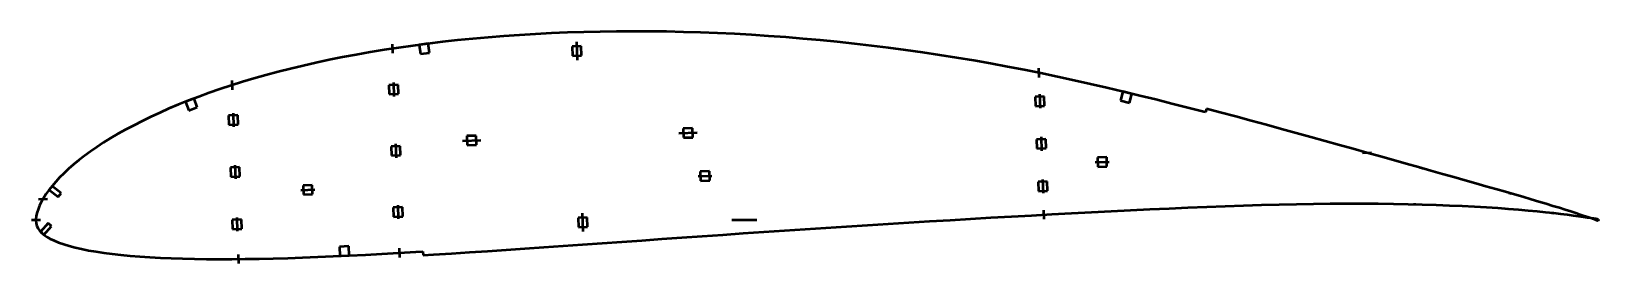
# Model space of a CAD drawing. Header units: metres. Extents: x -238 to 442, y -19 to 82.
import ezdxf

# ---------------------------------------------------------------- set-up
doc = ezdxf.new("R2010")
doc.units = ezdxf.units.M
for name, color, linetype, lineweight in [('FoilLayer', 1, 'Continuous', 50), ('StringerLayer', 1, 'Continuous', 50), ('SubLayer', 1, 'Continuous', 50)]:
    doc.layers.add(name, color=color, linetype=linetype, lineweight=lineweight)

msp = doc.modelspace()

# ---------------------------------------------------------------- linework, layer by layer
at = {"layer": 'FoilLayer'}
for p, q in [((8.8, 81.65), (1.69, 81.49)), ((15.96, 81.75), (8.8, 81.65)), ((23.17, 81.8), (15.96, 81.75)), ((30.4, 81.77), (23.17, 81.8)), ((37.67, 81.68), (30.4, 81.77)), ((44.97, 81.51), (37.67, 81.68)), ((-72.45, 75.58), (-78.74, 74.69)), ((-66.07, 76.42), (-72.45, 75.58)), ((-59.61, 77.21), (-66.07, 76.42)), ((-53.07, 77.94), (-59.61, 77.21)), ((-46.47, 78.6), (-53.07, 77.94)), ((-39.8, 79.19), (-46.47, 78.6)), ((-33.03, 79.72), (-39.8, 79.19)), ((-26.2, 80.21), (-33.03, 79.72)), ((-19.31, 80.63), (-26.2, 80.21)), ((-12.36, 80.99), (-19.31, 80.63)), ((-5.37, 81.27), (-12.36, 80.99)), ((1.69, 81.49), (-5.37, 81.27)), ((52.31, 81.29), (44.97, 81.51)), ((59.68, 81), (52.31, 81.29)), ((67.07, 80.66), (59.68, 81)), ((74.47, 80.24), (67.07, 80.66)), ((81.88, 79.76), (74.47, 80.24)), ((89.32, 79.21), (81.88, 79.76)), ((96.76, 78.61), (89.32, 79.21)), ((104.21, 77.94), (96.76, 78.61)), ((111.66, 77.21), (104.21, 77.94)), ((119.11, 76.42), (111.66, 77.21)), ((126.54, 75.56), (119.11, 76.42)), ((133.97, 74.64), (126.54, 75.56)), ((-114.51, 68.17), (-120.11, 66.91)), ((-108.79, 69.39), (-114.51, 68.17)), ((-102.97, 70.56), (-108.79, 69.39)), ((-97.05, 71.68), (-102.97, 70.56)), ((-91.04, 72.74), (-97.05, 71.68)), ((-84.94, 73.75), (-91.04, 72.74)), ((-78.74, 74.69), (-84.94, 73.75)), ((141.39, 73.66), (133.97, 74.64)), ((148.8, 72.61), (141.39, 73.66)), ((156.19, 71.5), (148.8, 72.61)), ((163.56, 70.34), (156.19, 71.5)), ((170.91, 69.11), (163.56, 70.34)), ((178.23, 67.82), (170.91, 69.11)), ((-141.41, 61.35), (-146.44, 59.86)), ((-136.24, 62.82), (-141.41, 61.35)), ((-130.97, 64.24), (-136.24, 62.82)), ((-125.59, 65.61), (-130.97, 64.24)), ((-120.11, 66.91), (-125.59, 65.61)), ((185.53, 66.47), (178.23, 67.82)), ((192.81, 65.07), (185.53, 66.47)), ((200.06, 63.61), (192.81, 65.07)), ((207.28, 62.11), (200.06, 63.61)), ((214.45, 60.55), (207.28, 62.11)), ((-160.83, 55.11), (-165.38, 53.45)), ((-156.16, 56.73), (-160.83, 55.11)), ((-151.36, 58.32), (-156.16, 56.73)), ((-146.44, 59.86), (-151.36, 58.32)), ((221.61, 58.93), (214.45, 60.55)), ((228.74, 57.27), (221.61, 58.93)), ((235.86, 55.58), (228.74, 57.27)), ((242.94, 53.88), (235.86, 55.58)), ((-178.28, 48.29), (-182.3, 46.52)), ((-174.11, 50.03), (-178.28, 48.29)), ((-169.81, 51.76), (-174.11, 50.03)), ((-165.38, 53.45), (-169.81, 51.76)), ((249.98, 52.17), (242.94, 53.88)), ((256.94, 50.43), (249.98, 52.17)), ((263.86, 48.67), (256.94, 50.43)), ((270.72, 46.9), (263.86, 48.67)), ((271.89, 48.19), (271.49, 46.69)), ((277.92, 46.61), (271.89, 48.19)), ((-193.59, 41.03), (-197.07, 39.17)), ((-189.95, 42.88), (-193.59, 41.03)), ((-186.19, 44.71), (-189.95, 42.88)), ((-182.3, 46.52), (-186.19, 44.71)), ((271.49, 46.69), (270.72, 46.9)), ((284.66, 44.82), (277.92, 46.61)), ((291.32, 43.03), (284.66, 44.82)), ((297.91, 41.23), (291.32, 43.03)), ((304.44, 39.44), (297.91, 41.23)), ((-203.6, 35.43), (-206.64, 33.53)), ((-200.42, 37.3), (-203.6, 35.43)), ((-197.07, 39.17), (-200.42, 37.3)), ((310.87, 37.67), (304.44, 39.44)), ((317.22, 35.93), (310.87, 37.67)), ((323.46, 34.2), (317.22, 35.93)), ((329.59, 32.49), (323.46, 34.2)), ((-214.94, 27.78), (-217.4, 25.88)), ((-212.31, 29.69), (-214.94, 27.78)), ((-209.54, 31.62), (-212.31, 29.69)), ((-206.64, 33.53), (-209.54, 31.62)), ((335.63, 30.79), (329.59, 32.49)), ((341.55, 29.13), (335.63, 30.79)), ((347.36, 27.51), (341.55, 29.13)), ((353.03, 25.92), (347.36, 27.51)), ((-221.86, 22.1), (-223.86, 20.21)), ((-219.71, 23.99), (-221.86, 22.1)), ((-217.4, 25.88), (-219.71, 23.99)), ((358.56, 24.35), (353.03, 25.92)), ((363.96, 22.83), (358.56, 24.35)), ((369.22, 21.34), (363.96, 22.83)), ((374.34, 19.9), (369.22, 21.34)), ((-229, 14.66), (-230.41, 12.87)), ((-227.44, 16.48), (-229, 14.66)), ((-225.72, 18.34), (-227.44, 16.48)), ((-223.86, 20.21), (-225.72, 18.34)), ((379.3, 18.5), (374.34, 19.9)), ((384.1, 17.15), (379.3, 18.5)), ((388.73, 15.83), (384.1, 17.15)), ((393.19, 14.56), (388.73, 15.83)), ((397.48, 13.34), (393.19, 14.56)), ((-233.69, 7.78), (-234.44, 6.25)), ((-232.75, 9.45), (-233.69, 7.78)), ((-231.66, 11.13), (-232.75, 9.45)), ((-230.41, 12.87), (-231.66, 11.13)), ((303.41, 6.73), (310.97, 6.89)), ((310.97, 6.89), (318.37, 6.99)), ((318.37, 6.99), (325.61, 7.06)), ((325.61, 7.06), (332.7, 7.11)), ((332.7, 7.11), (339.64, 7.11)), ((339.64, 7.11), (346.41, 7.07)), ((346.41, 7.07), (352.99, 6.98)), ((352.99, 6.98), (359.36, 6.86)), ((359.36, 6.86), (365.55, 6.72)), ((401.59, 12.17), (397.48, 13.34)), ((405.51, 11.04), (401.59, 12.17)), ((409.25, 9.95), (405.51, 11.04)), ((412.79, 8.91), (409.25, 9.95)), ((416.14, 7.91), (412.79, 8.91)), ((419.3, 6.95), (416.14, 7.91)), ((422.27, 6.04), (419.3, 6.95)), ((-236, 0.2), (-236.01, -0.13)), ((-235.84, 1.8), (-236, 0.2)), ((-235.53, 3.37), (-235.84, 1.8)), ((-235.09, 4.58), (-235.53, 3.37)), ((-234.44, 6.25), (-235.09, 4.58)), ((160.66, -0.04), (169.54, 0.48)), ((169.54, 0.48), (178.4, 1)), ((178.4, 1), (187.24, 1.51)), ((187.24, 1.51), (196.03, 1.99)), ((196.03, 1.99), (204.75, 2.46)), ((204.75, 2.46), (213.4, 2.92)), ((213.4, 2.92), (222, 3.39)), ((222, 3.39), (230.54, 3.83)), ((230.54, 3.83), (239.01, 4.24)), ((239.01, 4.24), (247.39, 4.62)), ((247.39, 4.62), (255.67, 5.01)), ((255.67, 5.01), (263.88, 5.39)), ((263.88, 5.39), (272.01, 5.73)), ((272.01, 5.73), (280.04, 6.02)), ((280.04, 6.02), (287.95, 6.28)), ((287.95, 6.28), (295.73, 6.52)), ((295.73, 6.52), (303.41, 6.73)), ((365.55, 6.72), (371.55, 6.54)), ((371.55, 6.54), (377.34, 6.32)), ((377.34, 6.32), (382.91, 6.07)), ((382.91, 6.07), (388.25, 5.81)), ((388.25, 5.81), (393.38, 5.53)), ((393.38, 5.53), (398.29, 5.22)), ((398.29, 5.22), (402.94, 4.86)), ((402.94, 4.86), (407.34, 4.5)), ((407.34, 4.5), (411.49, 4.14)), ((411.49, 4.14), (415.4, 3.78)), ((415.4, 3.78), (419.04, 3.41)), ((419.04, 3.41), (422.43, 3.04)), ((425.04, 5.18), (422.27, 6.04)), ((422.43, 3.04), (425.56, 2.67)), ((427.6, 4.37), (425.04, 5.18)), ((425.56, 2.67), (428.4, 2.31)), ((429.97, 3.61), (427.6, 4.37)), ((428.4, 2.31), (430.98, 1.97)), ((432.13, 2.91), (429.97, 3.61)), ((430.98, 1.97), (433.28, 1.66)), ((434.09, 2.26), (432.13, 2.91)), ((433.28, 1.66), (435.32, 1.37)), ((435.84, 1.67), (434.09, 2.26)), ((435.32, 1.37), (437.09, 1.12)), ((437.38, 1.16), (435.84, 1.67)), ((437.09, 1.12), (438.59, 0.9)), ((438.7, 0.7), (437.38, 1.16)), ((438.59, 0.9), (439.82, 0.72)), ((439.8, 0.32), (438.7, 0.7)), ((440.68, 0.02), (439.8, 0.32)), ((439.82, 0.72), (440.8, 0.57)), ((441.31, -0.21), (440.68, 0.02)), ((440.8, 0.57), (441.49, 0.46)), ((441.49, 0.46), (441.93, 0.4)), ((442.08, 0.37), (441.85, -0.39)), ((441.93, 0.4), (442.08, 0.37)), ((-236.01, -0.13), (-235.88, -1.55)), ((-235.88, -1.55), (-235.58, -2.55)), ((-235.58, -2.55), (-235.12, -3.53)), ((-235.12, -3.53), (-234.44, -4.52)), ((-234.44, -4.52), (-233.6, -5.48)), ((-233.6, -5.48), (-232.56, -6.42)), ((-232.56, -6.42), (-231.33, -7.31)), ((53.13, -7), (62, -6.39)), ((62, -6.39), (70.9, -5.79)), ((70.9, -5.79), (79.82, -5.19)), ((79.82, -5.19), (88.77, -4.58)), ((88.77, -4.58), (97.76, -3.96)), ((97.76, -3.96), (106.77, -3.37)), ((106.77, -3.37), (115.77, -2.81)), ((115.77, -2.81), (124.76, -2.24)), ((124.76, -2.24), (133.75, -1.67)), ((133.75, -1.67), (142.74, -1.1)), ((142.74, -1.1), (151.71, -0.56)), ((151.71, -0.56), (160.66, -0.04)), ((441.72, -0.34), (441.31, -0.21)), ((441.85, -0.39), (441.72, -0.34)), ((-231.33, -7.31), (-229.88, -8.16)), ((-229.88, -8.16), (-228.15, -8.97)), ((-228.15, -8.97), (-226.16, -9.76)), ((-226.16, -9.76), (-223.94, -10.54)), ((-223.94, -10.54), (-221.57, -11.28)), ((-221.57, -11.28), (-219, -11.97)), ((-219, -11.97), (-216.2, -12.6)), ((-216.2, -12.6), (-213.18, -13.19)), ((-213.18, -13.19), (-209.95, -13.75)), ((-47.94, -14.02), (-40.02, -13.48)), ((-40.02, -13.48), (-31.98, -12.93)), ((-31.98, -12.93), (-23.83, -12.38)), ((-23.83, -12.38), (-15.59, -11.84)), ((-15.59, -11.84), (-7.27, -11.26)), ((-7.27, -11.26), (1.13, -10.66)), ((1.13, -10.66), (9.63, -10.06)), ((9.63, -10.06), (18.21, -9.45)), ((18.21, -9.45), (26.86, -8.86)), ((26.86, -8.86), (35.55, -8.26)), ((35.55, -8.26), (44.31, -7.63)), ((44.31, -7.63), (53.13, -7)), ((-209.95, -13.75), (-206.55, -14.28)), ((-206.55, -14.28), (-202.96, -14.75)), ((-202.96, -14.75), (-199.17, -15.17)), ((-199.17, -15.17), (-195.16, -15.53)), ((-195.16, -15.53), (-190.95, -15.87)), ((-190.95, -15.87), (-186.57, -16.18)), ((-186.57, -16.18), (-182.03, -16.44)), ((-182.03, -16.44), (-177.31, -16.64)), ((-177.31, -16.64), (-172.4, -16.79)), ((-172.4, -16.79), (-167.27, -16.9)), ((-167.27, -16.9), (-162, -16.98)), ((-162, -16.98), (-156.55, -17.01)), ((-156.55, -17.01), (-150.96, -16.99)), ((-150.96, -16.99), (-145.17, -16.92)), ((-145.17, -16.92), (-139.19, -16.81)), ((-139.19, -16.81), (-133.04, -16.68)), ((-133.04, -16.68), (-126.77, -16.52)), ((-126.77, -16.52), (-120.34, -16.3)), ((-120.34, -16.3), (-113.75, -16.04)), ((-113.75, -16.04), (-106.99, -15.74)), ((-106.99, -15.74), (-100.07, -15.44)), ((-100.07, -15.44), (-93.03, -15.11)), ((-93.03, -15.11), (-85.88, -14.74)), ((-85.88, -14.74), (-78.57, -14.32)), ((-78.57, -14.32), (-71.12, -13.88)), ((-71.12, -13.88), (-68.12, -13.7)), ((-68.12, -13.7), (-68.03, -15.25)), ((-68.03, -15.25), (-63.43, -14.97)), ((-63.43, -14.97), (-55.74, -14.51)), ((-55.74, -14.51), (-47.94, -14.02))]:
    msp.add_line(p, q, dxfattribs=at)
at = {"layer": 'StringerLayer'}
for p, q in [((-65.76, 76.46), (-69.72, 75.94)), ((-69.72, 75.94), (-69.2, 71.98)), ((-65.23, 72.5), (-65.76, 76.46)), ((-69.2, 71.98), (-65.23, 72.5)), ((235.59, 55.65), (234.66, 51.76)), ((239.48, 54.72), (235.59, 55.65)), ((238.54, 50.83), (239.48, 54.72)), ((-167.42, 52.67), (-171.15, 51.24)), ((-171.15, 51.24), (-169.72, 47.51)), ((-169.72, 47.51), (-165.99, 48.94)), ((-165.99, 48.94), (-167.42, 52.67)), ((234.66, 51.76), (238.54, 50.83)), ((-229.01, 14.65), (-230.24, 13.08)), ((-225.08, 11.57), (-229.01, 14.65)), ((-230.24, 13.08), (-226.31, 9.99)), ((-226.31, 9.99), (-225.08, 11.57)), ((-230.7, -1.37), (-234.02, -5.11)), ((-234.02, -5.11), (-232.52, -6.43)), ((-232.52, -6.43), (-229.21, -2.69)), ((-229.21, -2.69), (-230.7, -1.37)), ((-100.27, -11.44), (-104.26, -11.62)), ((-104.26, -11.62), (-104.09, -15.62)), ((-100.09, -15.44), (-100.27, -11.44)), ((-104.09, -15.62), (-100.09, -15.44))]:
    msp.add_line(p, q, dxfattribs=at)
at = {"layer": 'SubLayer'}
for p, q in [((-81.45, 76.29), (-81.31, 72.29)), ((0.63, 75.37), (-3.37, 75.23)), ((-3.37, 75.23), (-3.23, 71.23)), ((-1.44, 77.3), (-1.16, 69.3)), ((0.77, 71.37), (0.63, 75.37)), ((-3.23, 71.23), (0.77, 71.37)), ((199.09, 65.79), (199.23, 61.8)), ((-150.94, 60.47), (-150.8, 56.47)), ((-78.83, 58.64), (-82.83, 58.5)), ((-82.83, 58.5), (-82.69, 54.5)), ((-82.69, 54.5), (-78.69, 54.64)), ((-80.87, 59.57), (-80.66, 53.57)), ((-78.69, 54.64), (-78.83, 58.64)), ((199.48, 54.49), (199.69, 48.49)), ((201.51, 53.56), (197.52, 53.42)), ((197.52, 53.42), (197.66, 49.42)), ((197.66, 49.42), (201.65, 49.56)), ((201.65, 49.56), (201.51, 53.56)), ((-148.42, 45.45), (-152.41, 45.31)), ((-152.41, 45.31), (-152.27, 41.32)), ((-152.27, 41.32), (-148.28, 41.46)), ((-150.45, 46.38), (-150.24, 40.39)), ((-148.28, 41.46), (-148.42, 45.45)), ((-50.97, 34.34), (-42.97, 34.62)), ((-45.04, 36.55), (-49.04, 36.41)), ((-49.04, 36.41), (-48.9, 32.41)), ((-44.9, 32.55), (-45.04, 36.55)), ((42.97, 37.62), (50.97, 37.9)), ((48.9, 39.83), (44.9, 39.69)), ((44.9, 39.69), (45.04, 35.7)), ((45.04, 35.7), (49.04, 35.83)), ((49.04, 35.83), (48.9, 39.83)), ((202.16, 35.1), (198.16, 34.96)), ((198.16, 34.96), (198.3, 30.97)), ((200.13, 36.03), (200.33, 30.04)), ((202.3, 31.1), (202.16, 35.1)), ((-77.91, 32.06), (-81.9, 31.92)), ((-81.9, 31.92), (-81.76, 27.92)), ((-81.76, 27.92), (-77.77, 28.06)), ((-79.94, 32.99), (-79.73, 26.99)), ((-77.77, 28.06), (-77.91, 32.06)), ((-48.9, 32.41), (-44.9, 32.55)), ((198.3, 30.97), (202.3, 31.1)), ((339.58, 29.05), (343.58, 29.19)), ((-147.63, 22.82), (-151.62, 22.69)), ((-151.62, 22.69), (-151.48, 18.69)), ((-149.66, 23.75), (-149.45, 17.76)), ((-147.49, 18.83), (-147.63, 22.82)), ((56.24, 21.16), (52.24, 21.02)), ((52.24, 21.02), (52.38, 17.02)), ((56.38, 17.16), (56.24, 21.16)), ((223.67, 25.01), (229.67, 25.22)), ((228.6, 27.18), (224.6, 27.04)), ((224.6, 27.04), (224.74, 23.04)), ((224.74, 23.04), (228.74, 23.18)), ((228.74, 23.18), (228.6, 27.18)), ((365.08, 21.99), (365.36, 22.95)), ((-151.48, 18.69), (-147.49, 18.83)), ((-116.13, 15.14), (-120.12, 15)), ((-120.12, 15), (-119.98, 11.01)), ((-115.99, 11.14), (-116.13, 15.14)), ((51.31, 18.99), (57.31, 19.2)), ((52.38, 17.02), (56.38, 17.16)), ((202.8, 16.65), (198.81, 16.51)), ((198.81, 16.51), (198.95, 12.51)), ((200.77, 17.58), (200.98, 11.58)), ((202.94, 12.65), (202.8, 16.65)), ((-234.96, 8.99), (-230.97, 9.13)), ((-121.05, 12.97), (-115.06, 13.18)), ((-119.98, 11.01), (-115.99, 11.14)), ((198.95, 12.51), (202.94, 12.65)), ((362.25, 6.3), (362.33, 7.29)), ((403.56, 11.08), (403.85, 12.04)), ((-238, 0), (-234, 0)), ((-146.84, 0.2), (-150.83, 0.06)), ((-150.83, 0.06), (-150.69, -3.94)), ((-148.87, 1.13), (-148.66, -4.87)), ((-146.7, -3.8), (-146.84, 0.2)), ((-76.98, 5.48), (-80.98, 5.34)), ((-80.98, 5.34), (-80.84, 1.34)), ((-80.84, 1.34), (-76.84, 1.48)), ((-79.01, 6.41), (-78.8, 0.41)), ((-76.84, 1.48), (-76.98, 5.48)), ((3.23, 1.01), (-0.77, 0.88)), ((-0.77, 0.88), (-0.63, -3.12)), ((1.44, -5.05), (1.16, 2.94)), ((3.37, -2.98), (3.23, 1.01)), ((66, 0), (76.8, 0)), ((201.23, 4.27), (201.37, 0.27)), ((402.24, 4.41), (402.36, 5.41)), ((422.16, 2.57), (422.31, 3.55)), ((422.73, 5.37), (423.02, 6.33)), ((-150.69, -3.94), (-146.7, -3.8)), ((-0.63, -3.12), (3.37, -2.98)), ((-78.36, -12.31), (-78.22, -16.31)), ((-148.31, -14.96), (-148.17, -18.96))]:
    msp.add_line(p, q, dxfattribs=at)

doc.saveas('drawing.dxf')
